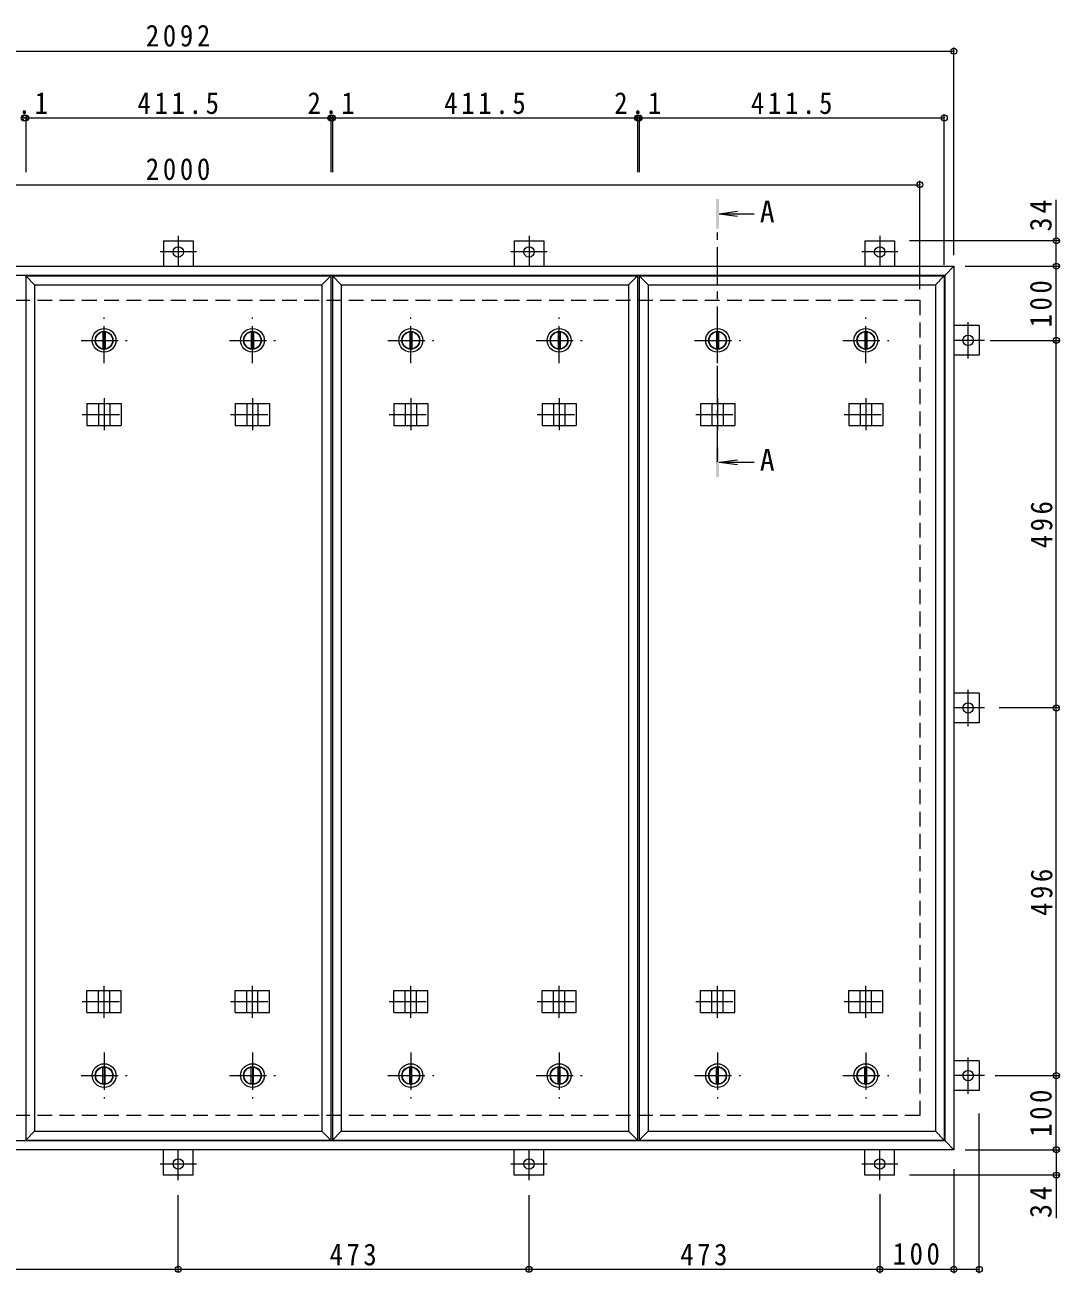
# Model space of a CAD drawing. Units: millimetres at full size, sheet at 1:10. Extents: x -2570 to 2484, y -1962 to 1452.
# Drawn here: x -1289 to 107, y -232 to 1452 of the extents above; entities that cross this region are included whole.
import ezdxf
from ezdxf.enums import TextEntityAlignment as Align

# ---------------------------------------------------------------- set-up
doc = ezdxf.new("R2010")
doc.units = ezdxf.units.MM
doc.header["$LTSCALE"] = 10
doc.header["$PDMODE"] = 32
doc.header["$PDSIZE"] = 8
doc.linetypes.add('CHAIN1', pattern=[8, 5, -1, 1, -1])
doc.linetypes.add('DASHED2', pattern=[3, 2, -1])
for name, color, linetype, lineweight in [('0-1_躯体', 2, 'DASHED2', 9), ('0-2_仕上', 4, 'Continuous', 9), ('0-3_建具', 4, 'Continuous', 9), ('0-5_寸法', 4, 'Continuous', 9), ('0-C', 2, 'Continuous', 9), ('0-E', 3, 'Continuous', 9), ('0-F', 7, 'Continuous', 9)]:
    doc.layers.add(name, color=color, linetype=linetype, lineweight=lineweight)
doc.styles.add('ＭＳ ゴシック', font='')
doc.styles.get('ＭＳ ゴシック').set_extended_font_data('MS Gothic')

msp = doc.modelspace()

# ---------------------------------------------------------------- linework, layer by layer
at = {"layer": '0-1_躯体'}
for p, q in [((-2082.1, 1080.07), (-82.1, 1080.07)), ((-82.1, 1080.07), (-82.1, -19.93)), ((-82.1, -19.93), (-2082.1, -19.93))]:
    msp.add_line(p, q, dxfattribs=at)
at = {"layer": '0-2_仕上'}
for p, q in [((-1287.85, 1113.07), (-1287.85, -52.93)), ((-876.35, 1113.07), (-876.35, -52.93)), ((-874.23, 1113.07), (-874.23, -52.93)), ((-462.73, 1113.07), (-462.73, -52.93)), ((-460.6, 1113.07), (-460.6, -52.93)), ((-49.1, 1113.07), (-49.1, -52.93)), ((-888.35, 1101.07), (-888.35, -40.93)), ((-474.73, 1101.07), (-474.73, -40.93)), ((-61.1, 1101.07), (-61.1, -40.93)), ((-1287.85, -52.93), (-876.35, -52.93)), ((-874.23, -52.93), (-462.73, -52.93)), ((-460.6, -52.93), (-49.1, -52.93))]:
    msp.add_line(p, q, dxfattribs=at)
for points in [[(-1275.85, 1101.07), (-1287.85, 1113.07), (-876.35, 1113.07)], [(-1275.85, 1101.07), (-888.35, 1101.07), (-876.35, 1113.07)], [(-862.23, 1101.07), (-874.23, 1113.07), (-462.73, 1113.07)], [(-862.23, 1101.07), (-474.73, 1101.07), (-462.73, 1113.07)], [(-448.6, 1101.07), (-460.6, 1113.07), (-49.1, 1113.07)], [(-448.6, 1101.07), (-61.1, 1101.07), (-49.1, 1113.07)], [(-1275.85, 1101.07), (-1275.85, -40.93), (-1287.85, -52.93)], [(-862.23, 1101.07), (-862.23, -40.93), (-874.23, -52.93)], [(-448.6, 1101.07), (-448.6, -40.93), (-460.6, -52.93)], [(-1275.85, -40.93), (-888.35, -40.93), (-876.35, -52.93)], [(-862.23, -40.93), (-474.73, -40.93), (-462.73, -52.93)], [(-448.6, -40.93), (-61.1, -40.93), (-49.1, -52.93)]]:
    msp.add_lwpolyline(points, dxfattribs=at)
at = {"layer": '0-3_建具', "color": 2}
for p, q in [((-2128.1, 1126.07), (-36.1, 1126.07)), ((-2116.1, 1114.07), (-48.1, 1114.07)), ((-48.1, 1114.07), (-36.1, 1126.07)), ((-48.1, -53.93), (-48.1, 1114.07)), ((-36.1, 1126.07), (-36.1, -65.93)), ((-36.1, -65.93), (-2128.1, -65.93)), ((-48.1, -53.93), (-2116.1, -53.93)), ((-48.1, -53.93), (-36.1, -65.93))]:
    msp.add_line(p, q, dxfattribs=at)
at = {"layer": '0-3_建具', "linetype": 'CHAIN1'}
for p, q in [((-1182.1, 948.18), (-1182.1, 904.95)), ((-982.1, 948.18), (-982.1, 904.95)), ((-768.48, 948.18), (-768.48, 904.95)), ((-568.48, 948.18), (-568.48, 904.95)), ((-354.85, 948.18), (-354.85, 904.95)), ((-154.85, 948.18), (-154.85, 904.95)), ((-1211.51, 926.07), (-1152.69, 926.07)), ((-1011.51, 926.07), (-952.69, 926.07)), ((-797.89, 926.07), (-739.07, 926.07)), ((-597.89, 926.07), (-539.07, 926.07)), ((-384.26, 926.07), (-325.44, 926.07)), ((-184.26, 926.07), (-125.44, 926.07)), ((-1182.1, 111.95), (-1182.1, 155.19)), ((-982.1, 111.95), (-982.1, 155.19)), ((-768.48, 111.95), (-768.48, 155.19)), ((-568.48, 111.95), (-568.48, 155.19)), ((-354.85, 111.95), (-354.85, 155.19)), ((-154.85, 111.95), (-154.85, 155.19)), ((-1211.51, 134.07), (-1152.69, 134.07)), ((-1011.51, 134.07), (-952.69, 134.07)), ((-797.89, 134.07), (-739.07, 134.07)), ((-597.89, 134.07), (-539.07, 134.07)), ((-384.26, 134.07), (-325.44, 134.07)), ((-184.26, 134.07), (-125.44, 134.07))]:
    msp.add_line(p, q, dxfattribs=at)
at = {"layer": '0-3_建具'}
for p, q in [((-1205.19, 941.07), (-1205.19, 911.07)), ((-1205.19, 941.07), (-1159.01, 941.07)), ((-1189.6, 941.07), (-1189.6, 911.07)), ((-1174.6, 941.07), (-1174.6, 911.07)), ((-1159.01, 941.07), (-1159.01, 911.07)), ((-1005.19, 941.07), (-1005.19, 911.07)), ((-1005.19, 941.07), (-959.01, 941.07)), ((-989.6, 941.07), (-989.6, 911.07)), ((-974.6, 941.07), (-974.6, 911.07)), ((-959.01, 941.07), (-959.01, 911.07)), ((-791.57, 941.07), (-791.57, 911.07)), ((-791.57, 941.07), (-745.39, 941.07)), ((-775.98, 941.07), (-775.98, 911.07)), ((-760.98, 941.07), (-760.98, 911.07)), ((-745.39, 941.07), (-745.39, 911.07)), ((-591.57, 941.07), (-591.57, 911.07)), ((-591.57, 941.07), (-545.39, 941.07)), ((-575.98, 941.07), (-575.98, 911.07)), ((-560.98, 941.07), (-560.98, 911.07)), ((-545.39, 941.07), (-545.39, 911.07)), ((-377.94, 941.07), (-377.94, 911.07)), ((-377.94, 941.07), (-331.76, 941.07)), ((-362.35, 941.07), (-362.35, 911.07)), ((-347.35, 941.07), (-347.35, 911.07)), ((-331.76, 941.07), (-331.76, 911.07)), ((-177.94, 941.07), (-177.94, 911.07)), ((-177.94, 941.07), (-131.76, 941.07)), ((-162.35, 941.07), (-162.35, 911.07)), ((-147.35, 941.07), (-147.35, 911.07)), ((-131.76, 941.07), (-131.76, 911.07)), ((-1205.19, 911.07), (-1159.01, 911.07)), ((-1005.19, 911.07), (-959.01, 911.07)), ((-791.57, 911.07), (-745.39, 911.07)), ((-591.57, 911.07), (-545.39, 911.07)), ((-377.94, 911.07), (-331.76, 911.07)), ((-177.94, 911.07), (-131.76, 911.07)), ((-1205.19, 119.07), (-1205.19, 149.07)), ((-1205.19, 149.07), (-1159.01, 149.07)), ((-1189.6, 119.07), (-1189.6, 149.07)), ((-1174.6, 119.07), (-1174.6, 149.07)), ((-1159.01, 119.07), (-1159.01, 149.07)), ((-1005.19, 119.07), (-1005.19, 149.07)), ((-1005.19, 149.07), (-959.01, 149.07)), ((-989.6, 119.07), (-989.6, 149.07)), ((-974.6, 119.07), (-974.6, 149.07)), ((-959.01, 119.07), (-959.01, 149.07)), ((-791.57, 119.07), (-791.57, 149.07)), ((-791.57, 149.07), (-745.39, 149.07)), ((-775.98, 119.07), (-775.98, 149.07)), ((-760.98, 119.07), (-760.98, 149.07)), ((-745.39, 119.07), (-745.39, 149.07)), ((-591.57, 119.07), (-591.57, 149.07)), ((-591.57, 149.07), (-545.39, 149.07)), ((-575.98, 119.07), (-575.98, 149.07)), ((-560.98, 119.07), (-560.98, 149.07)), ((-545.39, 119.07), (-545.39, 149.07)), ((-377.94, 119.07), (-377.94, 149.07)), ((-377.94, 149.07), (-331.76, 149.07)), ((-362.35, 119.07), (-362.35, 149.07)), ((-347.35, 119.07), (-347.35, 149.07)), ((-331.76, 119.07), (-331.76, 149.07)), ((-177.94, 119.07), (-177.94, 149.07)), ((-177.94, 149.07), (-131.76, 149.07)), ((-162.35, 119.07), (-162.35, 149.07)), ((-147.35, 119.07), (-147.35, 149.07)), ((-131.76, 119.07), (-131.76, 149.07)), ((-1205.19, 119.07), (-1159.01, 119.07)), ((-1005.19, 119.07), (-959.01, 119.07)), ((-791.57, 119.07), (-745.39, 119.07)), ((-591.57, 119.07), (-545.39, 119.07)), ((-377.94, 119.07), (-331.76, 119.07)), ((-177.94, 119.07), (-131.76, 119.07))]:
    msp.add_line(p, q, dxfattribs=at)
at = {"layer": '0-5_寸法'}
for p, q in [((-352.85, 1196.88), (-328.07, 1200.15)), ((-352.85, 1196.88), (-328.07, 1193.62)), ((-352.85, 1196.88), (-305.39, 1196.88)), ((-352.85, 861.76), (-328.07, 865.02)), ((-352.85, 861.76), (-328.07, 858.5)), ((-352.85, 861.76), (-305.39, 861.76))]:
    msp.add_line(p, q, dxfattribs=at)
at = {"layer": '0-5_寸法', "linetype": 'CHAIN1'}
msp.add_line((-354.85, 861.76), (-354.85, 1176.88), dxfattribs=at)
at = {"layer": '0-5_寸法'}
for points in [[(-352.85, 1216.88), (-356.85, 1216.88), (-352.85, 1176.88), (-356.85, 1176.88)], [(-352.85, 841.76), (-356.85, 841.76), (-352.85, 881.76), (-356.85, 881.76)]]:
    msp.add_solid(points, dxfattribs=at)
at = {"layer": '0-C', "linetype": 'CHAIN1'}
for p, q in [((-1182.1, 995.07), (-1182.1, 1057.07)), ((-982.1, 995.07), (-982.1, 1057.07)), ((-768.48, 995.07), (-768.48, 1057.07)), ((-568.48, 995.07), (-568.48, 1057.07)), ((-354.85, 995.07), (-354.85, 1057.07)), ((-154.85, 995.07), (-154.85, 1057.07)), ((-1213.1, 1026.07), (-1151.1, 1026.07)), ((-1013.1, 1026.07), (-951.1, 1026.07)), ((-799.48, 1026.07), (-737.48, 1026.07)), ((-599.48, 1026.07), (-537.48, 1026.07)), ((-385.85, 1026.07), (-323.85, 1026.07)), ((-185.85, 1026.07), (-123.85, 1026.07)), ((-1182.1, 65.07), (-1182.1, 3.07)), ((-982.1, 65.07), (-982.1, 3.07)), ((-768.48, 65.07), (-768.48, 3.07)), ((-568.48, 65.07), (-568.48, 3.07)), ((-354.85, 65.07), (-354.85, 3.07)), ((-154.85, 65.07), (-154.85, 3.07)), ((-1213.1, 34.07), (-1151.1, 34.07)), ((-1013.1, 34.07), (-951.1, 34.07)), ((-799.48, 34.07), (-737.48, 34.07)), ((-599.48, 34.07), (-537.48, 34.07)), ((-385.85, 34.07), (-323.85, 34.07)), ((-185.85, 34.07), (-123.85, 34.07))]:
    msp.add_line(p, q, dxfattribs=at)
at = {"layer": '0-C'}
for p, q in [((-1183.6, 1037.47), (-1183.6, 1014.67)), ((-1180.6, 1037.47), (-1180.6, 1014.67)), ((-983.6, 1037.47), (-983.6, 1014.67)), ((-980.6, 1037.47), (-980.6, 1014.67)), ((-769.98, 1037.47), (-769.98, 1014.67)), ((-766.98, 1037.47), (-766.98, 1014.67)), ((-569.98, 1037.47), (-569.98, 1014.67)), ((-566.98, 1037.47), (-566.98, 1014.67)), ((-356.35, 1037.47), (-356.35, 1014.67)), ((-353.35, 1037.47), (-353.35, 1014.67)), ((-156.35, 1037.47), (-156.35, 1014.67)), ((-153.35, 1037.47), (-153.35, 1014.67)), ((-1183.6, 22.67), (-1183.6, 45.47)), ((-1180.6, 22.67), (-1180.6, 45.47)), ((-983.6, 22.67), (-983.6, 45.47)), ((-980.6, 22.67), (-980.6, 45.47)), ((-769.98, 22.67), (-769.98, 45.47)), ((-766.98, 22.67), (-766.98, 45.47)), ((-569.98, 22.67), (-569.98, 45.47)), ((-566.98, 22.67), (-566.98, 45.47)), ((-356.35, 22.67), (-356.35, 45.47)), ((-353.35, 22.67), (-353.35, 45.47)), ((-156.35, 22.67), (-156.35, 45.47)), ((-153.35, 22.67), (-153.35, 45.47))]:
    msp.add_line(p, q, dxfattribs=at)
for centre, radius in [((-1182.1, 1026.07), 16), ((-1182.1, 1026.07), 12), ((-1182.1, 1026.07), 11.5), ((-982.1, 1026.07), 16), ((-982.1, 1026.07), 12), ((-982.1, 1026.07), 11.5), ((-768.48, 1026.07), 16), ((-768.48, 1026.07), 12), ((-768.48, 1026.07), 11.5), ((-568.48, 1026.07), 16), ((-568.48, 1026.07), 12), ((-568.48, 1026.07), 11.5), ((-354.85, 1026.07), 16), ((-354.85, 1026.07), 12), ((-354.85, 1026.07), 11.5), ((-154.85, 1026.07), 16), ((-154.85, 1026.07), 12), ((-154.85, 1026.07), 11.5), ((-1182.1, 34.07), 16), ((-1182.1, 34.07), 12), ((-1182.1, 34.07), 11.5), ((-982.1, 34.07), 16), ((-982.1, 34.07), 12), ((-982.1, 34.07), 11.5), ((-768.48, 34.07), 16), ((-768.48, 34.07), 12), ((-768.48, 34.07), 11.5), ((-568.48, 34.07), 16), ((-568.48, 34.07), 12), ((-568.48, 34.07), 11.5), ((-354.85, 34.07), 16), ((-354.85, 34.07), 12), ((-354.85, 34.07), 11.5), ((-154.85, 34.07), 16), ((-154.85, 34.07), 12), ((-154.85, 34.07), 11.5)]:
    msp.add_circle(centre, radius, dxfattribs=at)
at = {"layer": '0-E', "linetype": 'CHAIN1'}
for p, q in [((-1082.1, 1167.24), (-1082.1, 1126.07)), ((-609.1, 1167.24), (-609.1, 1126.07)), ((-136.1, 1167.24), (-136.1, 1126.07)), ((-1057.72, 1145.27), (-1106.48, 1145.27)), ((-584.72, 1145.27), (-633.48, 1145.27)), ((-111.72, 1145.27), (-160.48, 1145.27)), ((-16.9, 1001.69), (-16.9, 1050.44)), ((5.07, 1026.07), (-36.1, 1026.07)), ((-16.9, 505.69), (-16.9, 554.44)), ((5.07, 530.07), (-36.1, 530.07)), ((-16.9, 9.69), (-16.9, 58.44)), ((5.07, 34.07), (-36.1, 34.07)), ((-1082.1, -107.11), (-1082.1, -65.93)), ((-609.1, -107.11), (-609.1, -65.93)), ((-136.1, -107.11), (-136.1, -65.93)), ((-1106.48, -85.13), (-1057.72, -85.13)), ((-633.48, -85.13), (-584.72, -85.13)), ((-160.48, -85.13), (-111.72, -85.13))]:
    msp.add_line(p, q, dxfattribs=at)
at = {"layer": '0-E'}
for p, q in [((-1102.1, 1160.27), (-1062.1, 1160.27)), ((-1102.1, 1160.27), (-1102.1, 1126.07)), ((-1062.1, 1160.27), (-1062.1, 1126.07)), ((-629.1, 1160.27), (-589.1, 1160.27)), ((-629.1, 1160.27), (-629.1, 1126.07)), ((-589.1, 1160.27), (-589.1, 1126.07)), ((-156.1, 1160.27), (-116.1, 1160.27)), ((-156.1, 1160.27), (-156.1, 1126.07)), ((-116.1, 1160.27), (-116.1, 1126.07)), ((-1.9, 1046.07), (-36.1, 1046.07)), ((-1.9, 1046.07), (-1.9, 1006.07)), ((-1.9, 1006.07), (-36.1, 1006.07)), ((-1.9, 550.07), (-36.1, 550.07)), ((-1.9, 550.07), (-1.9, 510.07)), ((-1.9, 510.07), (-36.1, 510.07)), ((-1.9, 54.07), (-36.1, 54.07)), ((-1.9, 54.07), (-1.9, 14.07)), ((-1.9, 14.07), (-36.1, 14.07)), ((-1102.1, -100.13), (-1102.1, -65.93)), ((-1062.1, -100.13), (-1062.1, -65.93)), ((-629.1, -100.13), (-629.1, -65.93)), ((-589.1, -100.13), (-589.1, -65.93)), ((-156.1, -100.13), (-156.1, -65.93)), ((-116.1, -100.13), (-116.1, -65.93)), ((-1062.1, -100.13), (-1102.1, -100.13)), ((-589.1, -100.13), (-629.1, -100.13)), ((-116.1, -100.13), (-156.1, -100.13))]:
    msp.add_line(p, q, dxfattribs=at)
for centre in [(-1082.1, 1145.27), (-609.1, 1145.27), (-136.1, 1145.27), (-16.9, 1026.07), (-16.9, 530.07), (-16.9, 34.07), (-1082.1, -85.13), (-609.1, -85.13), (-136.1, -85.13)]:
    msp.add_circle(centre, 7, dxfattribs=at)
at = {"layer": '0-F'}
for p, q in [((-2128.1, 1416.07), (-36.1, 1416.07)), ((-36.1, 1141.07), (-36.1, 1421.07)), ((-49.1, 1128.07), (-49.1, 1331.07)), ((-1289.98, 1326.07), (-1287.85, 1326.07)), ((-1287.85, 1329.07), (-1287.85, 1253.02)), ((-1287.85, 1326.07), (-876.35, 1326.07)), ((-876.35, 1329.07), (-876.35, 1253.02)), ((-876.35, 1326.07), (-874.23, 1326.07)), ((-874.23, 1329.07), (-874.23, 1253.02)), ((-874.23, 1326.07), (-462.73, 1326.07)), ((-462.73, 1329.07), (-462.73, 1253.02)), ((-462.73, 1326.07), (-460.6, 1326.07)), ((-460.6, 1329.07), (-460.6, 1253.02)), ((-460.6, 1326.07), (-49.1, 1326.07)), ((-2082.1, 1236.07), (-82.1, 1236.07)), ((-82.1, 1095.07), (-82.1, 1241.07)), ((101.99, 1160.27), (101.99, 1215.45)), ((106.99, 1160.27), (-96.1, 1160.27)), ((101.99, 1126.07), (101.99, 1160.27)), ((-21.1, 1126.07), (106.99, 1126.07)), ((101.99, 1026.07), (101.99, 1126.07)), ((12.82, 1026.07), (106.99, 1026.07)), ((101.99, 530.07), (101.99, 1026.07)), ((104.99, 530.07), (25.07, 530.07)), ((101.99, 34.07), (101.99, 530.07)), ((19.41, 34.07), (106.99, 34.07)), ((101.99, -65.93), (101.99, 34.07)), ((-1.9, -232.3), (-1.9, -17.14)), ((-21.1, -65.93), (106.99, -65.93)), ((101.99, -65.93), (101.99, -100.13)), ((106.99, -100.13), (-96.1, -100.13)), ((-36.1, -92.14), (-36.1, -232.3)), ((101.99, -100.13), (101.99, -158.09)), ((-1082.1, -230.3), (-1082.1, -127.11)), ((-609.1, -230.3), (-609.1, -127.11)), ((-136.1, -126.07), (-136.1, -232.3)), ((-1555.1, -227.3), (-1082.1, -227.3)), ((-1082.1, -227.3), (-609.1, -227.3)), ((-609.1, -227.3), (-136.1, -227.3)), ((-136.1, -227.3), (-36.1, -227.3)), ((-36.1, -227.3), (-1.9, -227.3))]:
    msp.add_line(p, q, dxfattribs=at)
for p in [(-36.1, 1416.07), (-1289.98, 1326.07), (-1287.85, 1326.07), (-876.35, 1326.07), (-874.23, 1326.07), (-462.73, 1326.07), (-460.6, 1326.07), (-49.1, 1326.07), (-82.1, 1236.07), (101.99, 1160.27), (101.99, 1126.07), (101.99, 1026.07), (101.99, 530.07), (101.99, 34.07), (101.99, -65.93), (101.99, -100.13), (-1082.1, -227.3), (-609.1, -227.3), (-136.1, -227.3), (-36.1, -227.3), (-1.9, -227.3)]:
    msp.add_point(p, dxfattribs=at)

# ---------------------------------------------------------------- texts
at = {"layer": '0-5_寸法', "color": 2, "style": 'ＭＳ ゴシック'}
for p in [(-297.82, 1176.49), (-297.82, 841.36)]:
    msp.add_text('A', height=29.33, dxfattribs=at).set_placement(p, align=Align.BOTTOM_LEFT)
at = {"layer": '0-F', "color": 2, "char_height": 29.33, "attachment_point": 7, "style": 'ＭＳ ゴシック'}
for s, insert in [('\\T1.28;\\W0.9;2092', (-1125.85, 1422.07)), ('\\T1.27;\\W0.9;2.1', (-1321.41, 1331.07)), ('\\T1.28;\\W0.9;411.5', (-1137.1, 1331.07)), ('\\T1.27;\\W0.9;2.1', (-907.79, 1331.07)), ('\\T1.28;\\W0.9;411.5', (-723.48, 1331.07)), ('\\T1.27;\\W0.9;2.1', (-494.16, 1331.07)), ('\\T1.28;\\W0.9;411.5', (-309.85, 1331.07)), ('\\T1.28;\\W0.9;2000', (-1125.85, 1242.07)), ('\\T1.27;\\W0.9;473', (-878.1, -222.3)), ('\\T1.27;\\W0.9;473', (-405.1, -222.3)), ('\\T1.27;\\W0.9;100', (-118.6, -221.3))]:
    msp.add_mtext(s, dxfattribs=dict(at, insert=insert))
at = {"layer": '0-F', "color": 2, "char_height": 29.33, "attachment_point": 7, "rotation": 90, "style": 'ＭＳ ゴシック'}
for s, insert in [('\\T1.27;\\W0.95;34', (95.99, 1172.95)), ('\\T1.27;\\W0.9;100', (95.99, 1043.57)), ('\\T1.27;\\W0.9;496', (96.99, 745.57)), ('\\T1.27;\\W0.9;496', (96.99, 249.57)), ('\\T1.27;\\W0.9;100', (95.99, -48.43)), ('\\T1.27;\\W0.95;34', (95.99, -158.09))]:
    msp.add_mtext(s, dxfattribs=dict(at, insert=insert))

doc.saveas('drawing.dxf')
